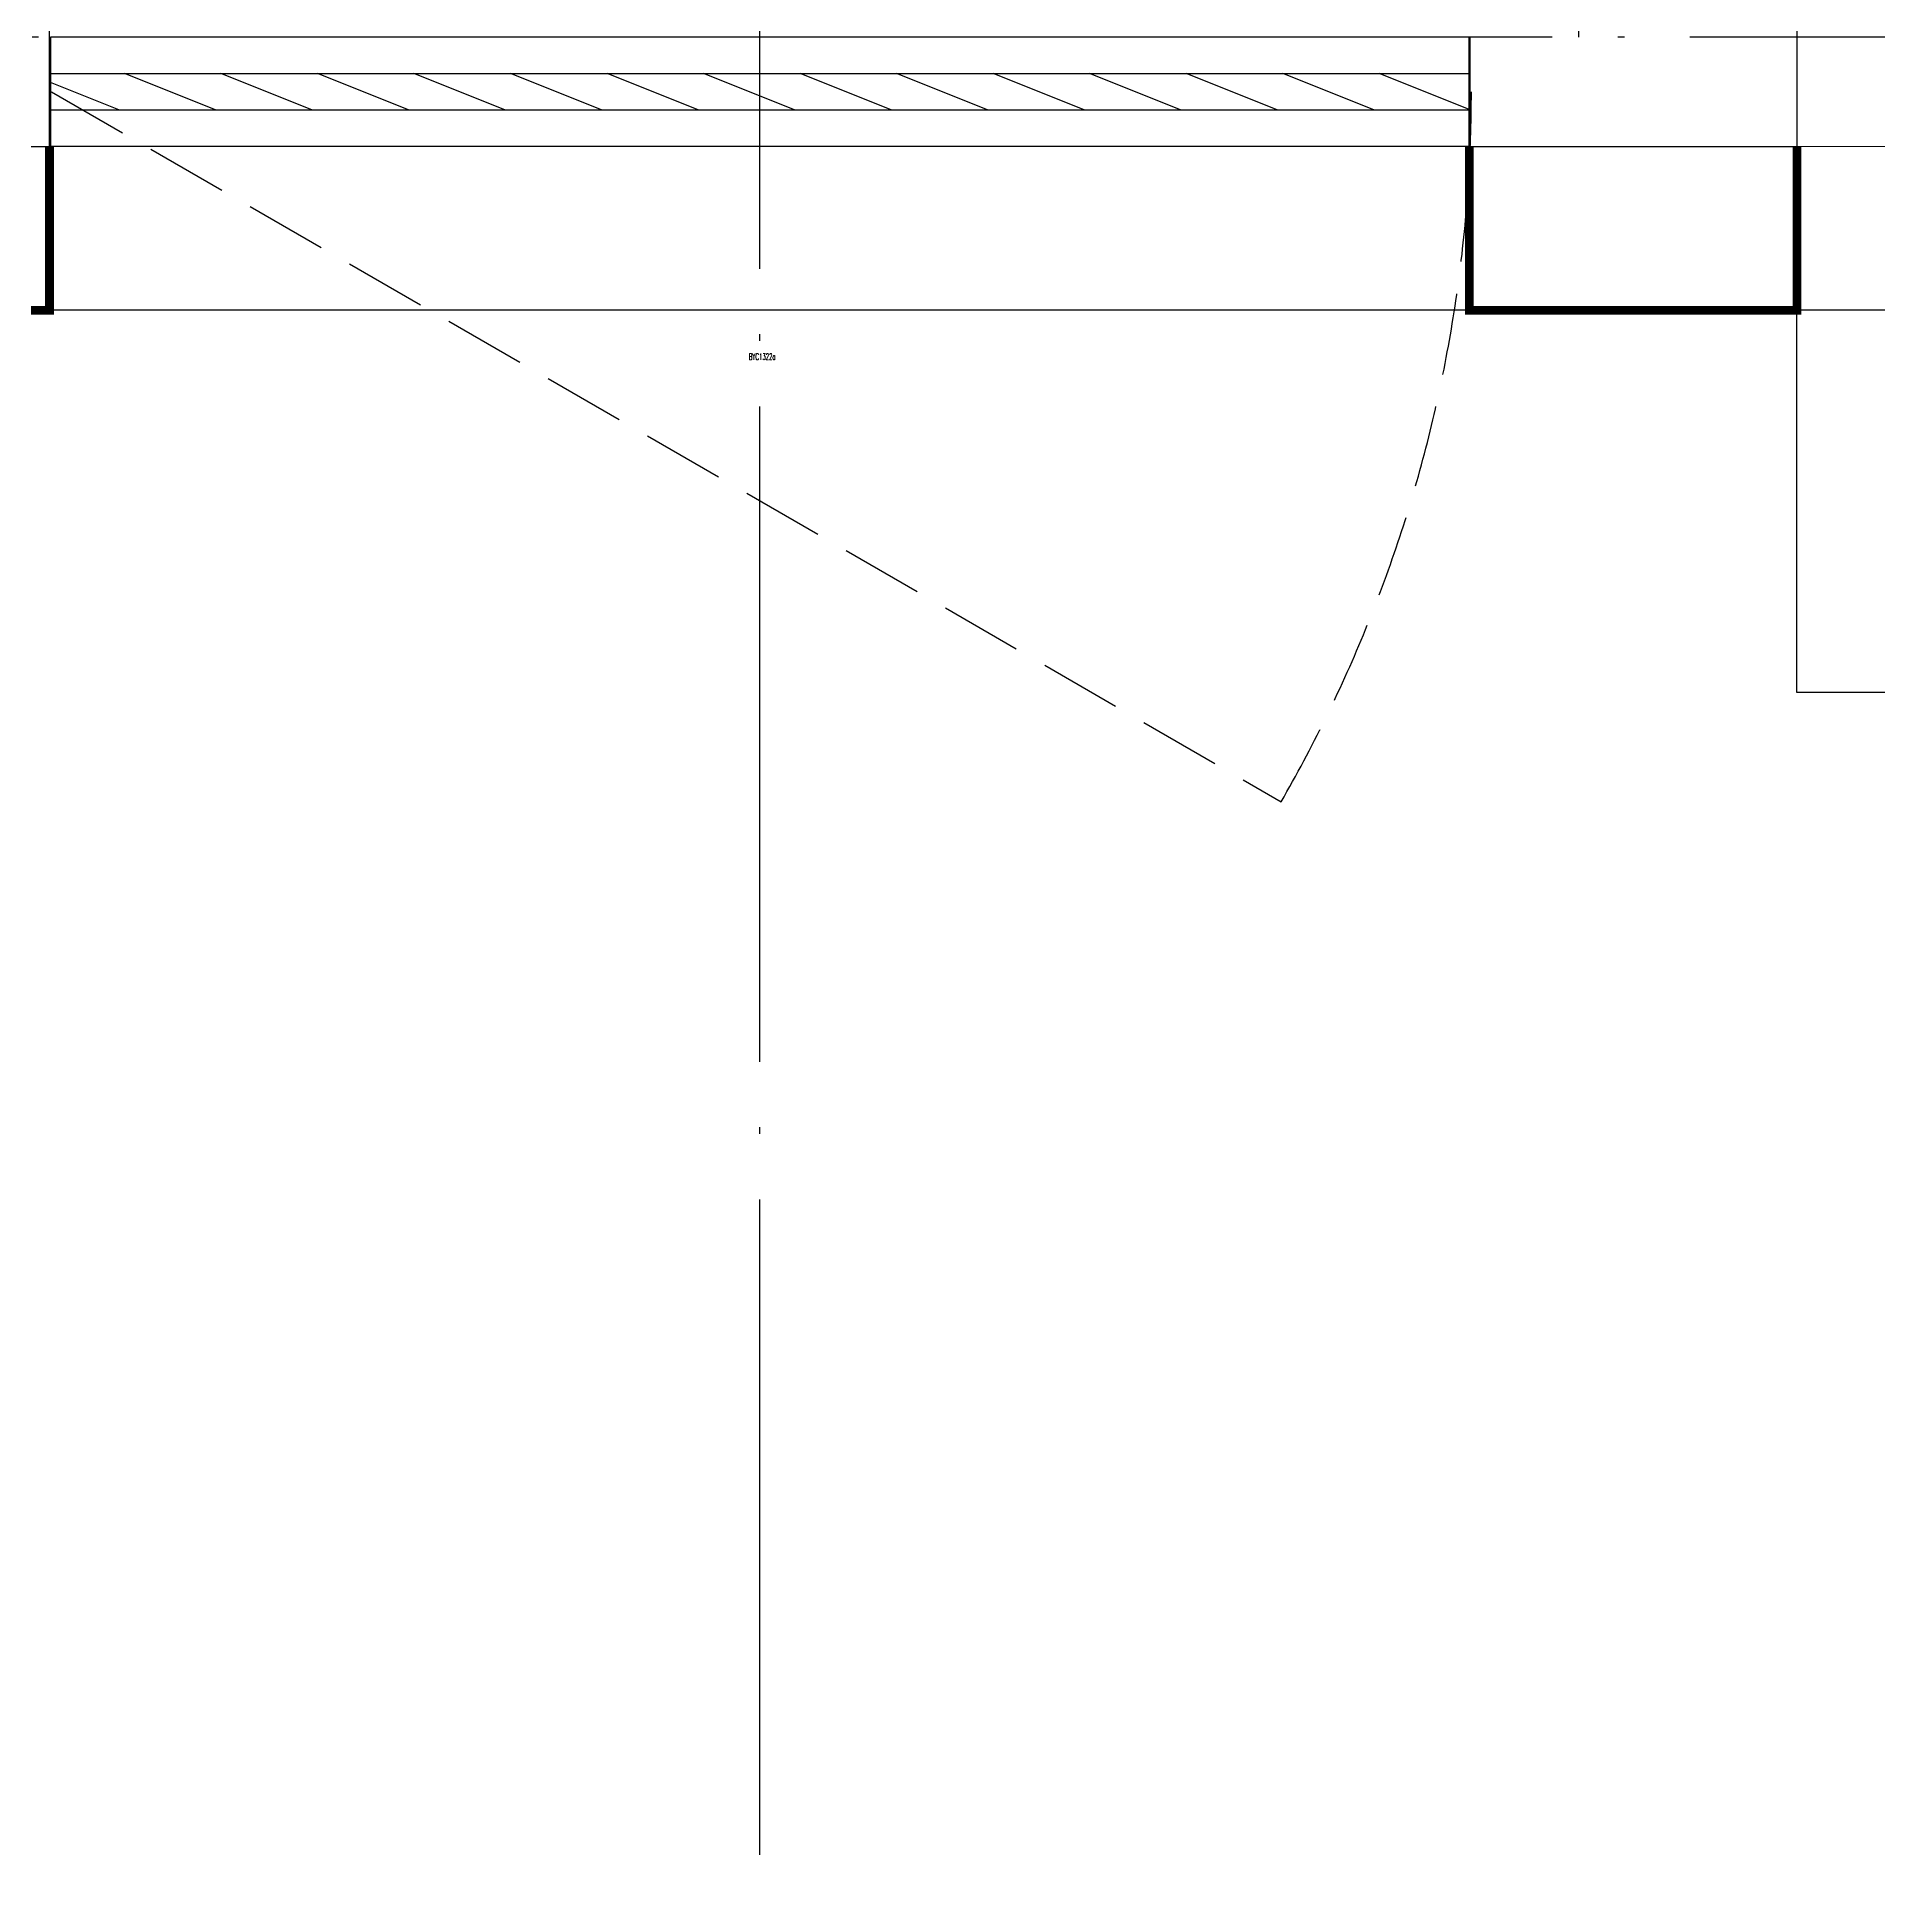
# Model space of a CAD drawing. Extents: x 27938 to 1507990, y 110129 to 923079.
# Drawn here: x 842955 to 844642, y 439331 to 441032 of the extents above; entities that cross this region are included whole.
import ezdxf

# ---------------------------------------------------------------- set-up
doc = ezdxf.new("R2010")
doc.units = 0
doc.header["$LTSCALE"] = 1000
doc.header["$MEASUREMENT"] = 0
doc.linetypes.add('DASH', pattern=[0.35, 0.25, -0.1])
doc.linetypes.add('DOTE', pattern=[2.42, 2, -0.2, 0.02, -0.2])
for name, color, linetype in [('DOTE', 1, 'Continuous'), ('WALL', 9, 'Continuous'), ('WINDOW', 4, 'Continuous'), ('WINDOW_TEXT', 7, 'Continuous'), ('看线', 251, 'Continuous')]:
    doc.layers.add(name, color=color, linetype=linetype)
doc.layers.add('平面-栏杆', color=135, linetype='Continuous', lineweight=15)
doc.layers.add('平面-看线', color=45, linetype='Continuous', lineweight=15)
doc.styles.add('_TCH_WINDOW', font='SIMPLEX.shx', dxfattribs={"width": 0.7, "height": 3.5, "bigfont": 'GBCBIG.shx'})

# ---------------------------------------------------------------- blocks, each defined once
blk = doc.blocks.new('GDGDGDSDA')
at = {"layer": 'DOTE', "color": 0, "linetype": 'DOTE', "ltscale": 0.3}
for p, q in [((435034.6, 370658.3), (435034.8, 359558.3)), ((435784.8, 362158.3), (435784.8, 361558.3)), ((471334.8, 361558.3), (417334.8, 361558.3))]:
    blk.add_line(p, q, dxfattribs=at)
blk = doc.blocks.new('$WINLIB2D$00000039')
at = {"color": 0}
for points in [[(-0.5, 0.5), (-0.5, -0.5)], [(0.5, 0.5), (-0.5, 0.5)], [(0.5, -0.5), (0.5, 0.5)], [(-0.5, 0.1667), (0.5, 0.1667)], [(-0.3839, -0.1667), (-0.448, 0.1667)], [(-0.3159, -0.1667), (-0.38, 0.1667)], [(-0.2479, -0.1667), (-0.312, 0.1667)], [(-0.1799, -0.1667), (-0.244, 0.1667)], [(-0.1119, -0.1667), (-0.176, 0.1667)], [(-0.0439, -0.1667), (-0.108, 0.1667)], [(0.0241, -0.1667), (-0.04, 0.1667)], [(0.0921, -0.1667), (0.028, 0.1667)], [(0.16, -0.1667), (0.0959, 0.1667)], [(0.228, -0.1667), (0.1639, 0.1667)], [(0.296, -0.1667), (0.2319, 0.1667)], [(0.364, -0.1667), (0.2999, 0.1667)], [(0.432, -0.1667), (0.3679, 0.1667)], [(0.5, -0.1667), (0.4359, 0.1667)], [(-0.4519, -0.1667), (-0.5, 0.0836)], [(-0.5, -0.1667), (0.5, -0.1667)], [(0.5, -0.5), (-0.5, -0.5)]]:
    blk.add_lwpolyline(points, dxfattribs=at)

msp = doc.modelspace()

# ---------------------------------------------------------------- linework, layer by layer
at = {"color": 8, "const_width": 8}
for points in [[(842966.6, 440932.1), (842966.6, 440782.1), (842666.6, 440782.1), (842666.6, 440932.1)], [(844566.6, 440932.1), (844566.6, 440782.1), (844266.6, 440782.1), (844266.6, 440932.1)]]:
    msp.add_lwpolyline(points, dxfattribs=at)
at = {"layer": 'WALL', "color": 8}
for p, q in [((842966.6, 440932.1), (842966.6, 441532.1)), ((844566.6, 441132.1), (844566.6, 440932.1)), ((844266.6, 440932.1), (844266.6, 441032.1)), ((842666.6, 440932.1), (842966.6, 440932.1)), ((844266.6, 440932.1), (844466.6, 440932.1)), ((844466.6, 440932.1), (844466.6, 440932.1)), ((844466.6, 440932.1), (844566.6, 440932.1))]:
    msp.add_line(p, q, dxfattribs=at)
at = {"layer": 'WINDOW', "color": 8, "linetype": 'DASH', "ltscale": 0.3}
msp.add_lwpolyline([(842968.5, 440982.1), (844094.3, 440332.1, 0.131652), (844268.5, 440982.1)], format="xyb", dxfattribs=at)
at = {"layer": '平面-栏杆', "color": 8}
msp.add_lwpolyline([(844566.6, 441032.1), (849216.6, 441032.1)], dxfattribs=at)
at = {"layer": '平面-看线', "color": 8, "linetype": 'DASH'}
msp.add_lwpolyline([(844566.6, 440932.1), (849216.6, 440932.1)], dxfattribs=at)
at = {"layer": '看线', "color": 8, "ltscale": 0.5}
for points in [[(844266.6, 440782.1), (842966.6, 440782.1)], [(849216.6, 440782.1), (844566.6, 440782.1)], [(846566.6, 440782.1), (846566.6, 440432.1), (844566.6, 440432.1), (844566.6, 440782.1)]]:
    msp.add_lwpolyline(points, dxfattribs=at)

# ---------------------------------------------------------------- block references
at = {"layer": 'DOTE', "color": 169}
msp.add_blockref('GDGDGDSDA', (408581.8, 79473.8), dxfattribs=at)
at = {"layer": 'WINDOW', "color": 8}
ref = msp.add_blockref('$WINLIB2D$00000039', (843617.5, 440982.1), dxfattribs=dict(at, xscale=1299.999999983003, yscale=100, zscale=1299.999999983003))
ref.add_attrib('A', 'BYC1322a', (843607, 440736.6), dxfattribs={"layer": 'WINDOW_TEXT', "color": 8, "ltscale": 0.5, "height": 5.95, "style": '_TCH_WINDOW', "width": 0.494118})

doc.saveas('drawing.dxf')
